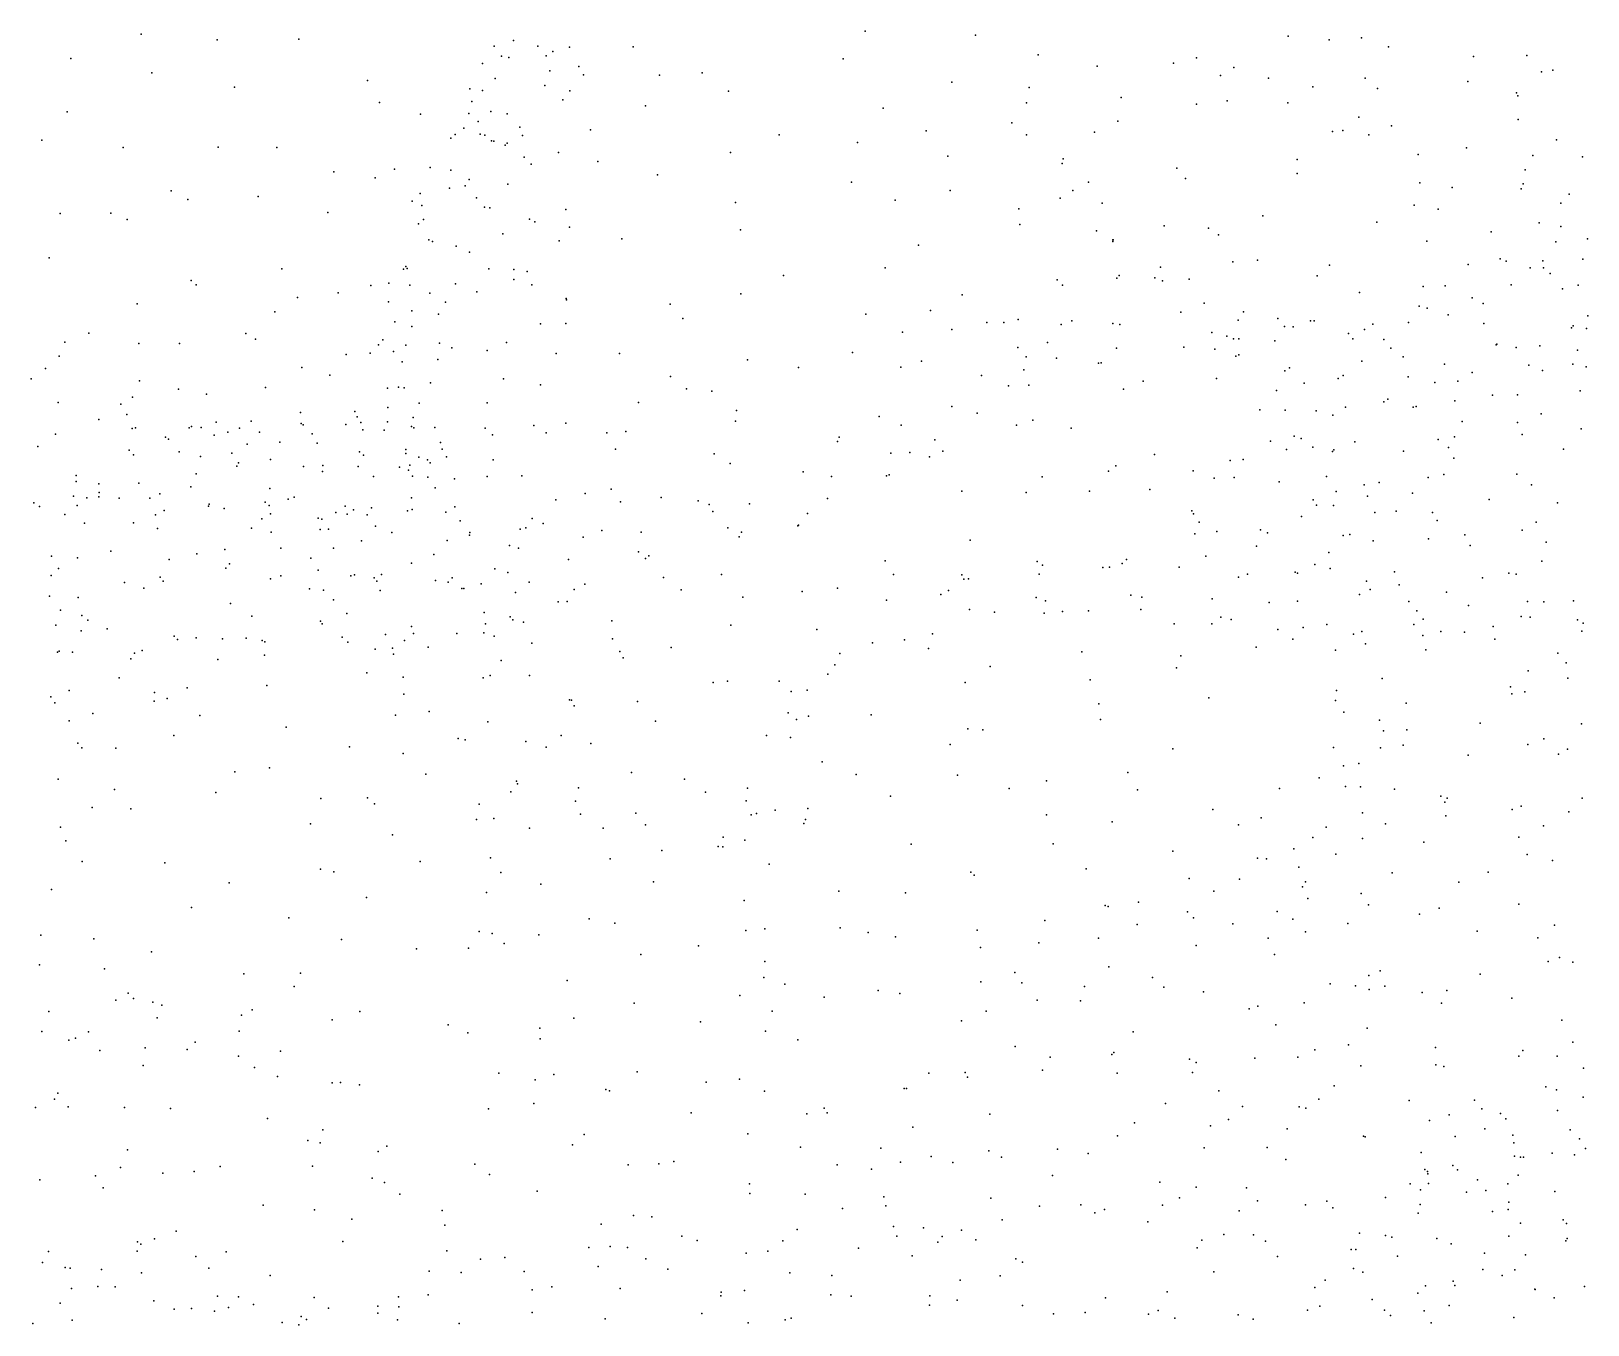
# Model space of a CAD drawing. Header units: metres. Extents: x -25 to 25, y -27.8 to 27.8.
# Drawn here: x -8.349 to -4.272, y 13.585 to 16.975 of the extents above; entities that cross this region are included whole.
import ezdxf

# ---------------------------------------------------------------- set-up
doc = ezdxf.new("R2010")
doc.units = ezdxf.units.M

msp = doc.modelspace()

# ---------------------------------------------------------------- linework, layer by layer
for p in [(-8.0606, 16.9663, 4.606), (-6.1643, 16.9746, 12.2489), (-5.8756, 16.9638, 4.5746), (-5.0568, 16.9617, 10.33), (-7.8616, 16.9519, 4.5699), (-7.6473, 16.9532, 7.5572), (-7.1363, 16.935, 8.5444), (-7.0859, 16.9504, 10.8312), (-7.0221, 16.9351, 11.5961), (-6.9821, 16.9213, 11.8901), (-6.9388, 16.9329, 12.039), (-6.7721, 16.9336, 12.435), (-4.9495, 16.9522, 9.5185), (-4.8649, 16.9568, 9.8946), (-4.794, 16.9337, 5.4353), (-8.2451, 16.9031, 7.3983), (-7.1666, 16.89, 8.0965), (-7.1172, 16.909, 11.0161), (-7.0977, 16.9055, 10.5581), (-7.0001, 16.9096, 10.2053), (-6.9144, 16.8821, 9.9011), (-6.2222, 16.9017, 12.4685), (-5.7114, 16.9122, 11.504), (-5.5566, 16.8824, 4.8916), (-5.3566, 16.8905, 10.9515), (-5.2965, 16.9046, 5.2128), (-5.1993, 16.8796, 9.022), (-4.5713, 16.9082, 8.8089), (-4.4318, 16.9105, 13.4709), (-8.0326, 16.865, 7.4062), (-7.4676, 16.8451, 7.591), (-7.1332, 16.8506, 9.0484), (-6.9906, 16.8707, 9.4043), (-6.9018, 16.8604, 9.6385), (-6.7029, 16.8592, 4.4386), (-6.591, 16.8657, 12.6081), (-5.9377, 16.8412, 12.212), (-5.2335, 16.8582, 8.8283), (-5.1078, 16.8511, 10.4615), (-4.8548, 16.8512, 10.1132), (-4.5865, 16.8423, 5.5753), (-4.3933, 16.8677, 14.5101), (-4.3632, 16.8721, 5.6585), (-7.8159, 16.8281, 7.4241), (-7.1995, 16.8235, 7.9074), (-7.1671, 16.8189, 10.9011), (-7.0037, 16.8321, 10.0593), (-6.9378, 16.818, 12.433), (-6.5226, 16.8175, 4.4221), (-5.7353, 16.8272, 4.627), (-5.4944, 16.8007, 11.2686), (-4.9922, 16.8288, 5.3825), (-4.8224, 16.8246, 9.6721), (-4.459, 16.8131, 14.3128), (-4.4555, 16.8047, 13.7318), (-8.2545, 16.7629, 7.2677), (-7.4367, 16.7879, 4.47), (-7.3292, 16.7571, 7.6674), (-7.2027, 16.7587, 11.5542), (-7.1946, 16.7902, 11.2737), (-7.1446, 16.7643, 8.474), (-7.1024, 16.7576, 10.1692), (-6.9564, 16.7942, 4.4415), (-6.7394, 16.7787, 12.656), (-6.1172, 16.7731, 4.4028), (-5.7418, 16.7871, 11.6879), (-5.2963, 16.7834, 10.8212), (-5.2161, 16.7917, 5.286), (-5.0573, 16.7871, 8.9239), (-7.2154, 16.7202, 10.5541), (-7.1784, 16.7378, 11.817), (-7.0687, 16.7229, 12.3319), (-5.7806, 16.7344, 12.037), (-5.503, 16.7389, 4.9662), (-4.8714, 16.749, 9.4165), (-4.7857, 16.7263, 10.0351), (-4.4541, 16.7432, 5.7043), (-8.3212, 16.6893, 4.6669), (-7.2495, 16.694, 10.9703), (-7.2386, 16.7034, 4.442), (-7.1725, 16.705, 11.9813), (-7.1604, 16.7022, 8.2342), (-7.143, 16.687, 12.1821), (-7.1369, 16.6867, 8.6429), (-7.1074, 16.6757, 10.0343), (-7.102, 16.6811, 9.0935), (-7.0615, 16.7015, 9.2515), (-6.8842, 16.7159, 12.6067), (-6.3897, 16.7031, 12.7542), (-6.1844, 16.6828, 12.685), (-6.0046, 16.7138, 12.5145), (-5.7419, 16.7033, 11.8506), (-5.5638, 16.7103, 11.4361), (-4.9407, 16.7118, 10.3441), (-4.9137, 16.714, 9.1104), (-4.8452, 16.7028, 5.4703), (-4.3539, 16.6896, 13.5774), (-8.1077, 16.6697, 4.6099), (-7.8586, 16.6708, 7.2821), (-7.7051, 16.6699, 7.3427), (-7.0573, 16.6448, 12.4967), (-6.9673, 16.6565, 9.68), (-6.5175, 16.6569, 4.4183), (-5.9478, 16.647, 4.4411), (-5.6461, 16.64, 11.6582), (-5.0332, 16.6385, 5.4221), (-4.716, 16.6512, 9.7237), (-4.5898, 16.669, 8.9047), (-4.4162, 16.649, 14.5321), (-4.2857, 16.6449, 14.8555), (-7.5563, 16.6058, 4.4978), (-7.3973, 16.613, 4.4585), (-7.3033, 16.6172, 11.552), (-7.2493, 16.6103, 10.361), (-7.0394, 16.6262, 9.8136), (-6.8645, 16.6334, 4.4522), (-6.708, 16.5985, 4.4612), (-5.6488, 16.6281, 4.6843), (-5.3481, 16.6154, 5.2422), (-5.0332, 16.602, 10.4767), (-4.4356, 16.6108, 13.9516), (-7.9822, 16.5559, 7.1489), (-7.4476, 16.5899, 7.4739), (-7.2527, 16.5634, 12.0402), (-7.2125, 16.5697, 7.799), (-7.2014, 16.5862, 10.1821), (-7.1003, 16.5735, 4.459), (-6.2004, 16.5786, 4.405), (-5.9421, 16.5574, 12.6003), (-5.6202, 16.557, 12.0276), (-5.5798, 16.5785, 4.8342), (-5.3255, 16.5888, 11.0271), (-4.7118, 16.577, 9.5189), (-4.6271, 16.5648, 9.0747), (-4.4464, 16.5617, 14.3098), (-4.4412, 16.5749, 5.8809), (-7.9386, 16.5333, 4.5746), (-7.7538, 16.5411, 7.2163), (-7.3506, 16.5289, 11.3791), (-7.3298, 16.5495, 11.1274), (-7.3252, 16.5174, 10.8191), (-7.1822, 16.5376, 7.9528), (-7.1614, 16.5132, 9.9952), (-6.504, 16.5255, 12.866), (-6.0862, 16.532, 12.7386), (-5.654, 16.5373, 12.2488), (-5.5435, 16.5243, 11.4749), (-4.7264, 16.5187, 5.6737), (-4.3426, 16.5241, 14.7308), (-4.3203, 16.5474, 5.9898), (-8.2726, 16.4968, 7.0469), (-8.1404, 16.4977, 4.6288), (-8.0971, 16.4807, 7.059), (-7.5715, 16.4994, 7.3248), (-7.3214, 16.481, 7.5753), (-7.1475, 16.5119, 8.5145), (-7.0438, 16.4817, 9.0697), (-7.03, 16.4747, 9.6683), (-6.9483, 16.5077, 12.7079), (-5.7618, 16.5086, 4.6131), (-5.1227, 16.4908, 10.5956), (-4.8243, 16.474, 10.2686), (-4.6638, 16.5078, 9.8772), (-4.399, 16.4721, 6.11), (-7.3345, 16.4698, 10.4852), (-7.1136, 16.4439, 8.7009), (-6.939, 16.4613, 4.4944), (-6.4907, 16.4536, 4.4721), (-5.7591, 16.4679, 12.4891), (-5.5589, 16.4513, 12.1471), (-5.381, 16.4645, 11.2098), (-5.2652, 16.4582, 10.8425), (-5.2388, 16.4408, 5.4636), (-4.5246, 16.4487, 9.3615), (-4.3424, 16.4629, 13.8128), (-7.3073, 16.428, 10.2538), (-7.2976, 16.4234, 12.1546), (-7.2355, 16.4114, 12.3443), (-7.201, 16.3952, 8.2162), (-6.9656, 16.4251, 9.2989), (-6.8015, 16.4307, 12.8434), (-6.0247, 16.4135, 4.4865), (-5.5161, 16.4279, 5.1236), (-5.5161, 16.4232, 11.6683), (-5.5152, 16.4274, 11.9162), (-4.6934, 16.4246, 5.7984), (-4.3556, 16.4226, 9.133), (-4.2728, 16.4304, 14.8685), (-8.3012, 16.3808, 6.9444), (-7.6919, 16.3516, 7.1062), (-7.374, 16.3506, 11.8455), (-7.3675, 16.3579, 10.9492), (-7.3636, 16.353, 10.6317), (-7.1501, 16.3522, 9.8606), (-7.0846, 16.3505, 8.8415), (-6.1121, 16.3542, 12.8995), (-5.3913, 16.3559, 11.3413), (-5.2012, 16.3702, 10.7179), (-5.1369, 16.3741, 5.5767), (-4.9482, 16.3617, 5.6821), (-4.5855, 16.3628, 9.745), (-4.5011, 16.3782, 9.5117), (-4.4857, 16.3718, 6.2812), (-4.423, 16.3548, 12.5064), (-4.3893, 16.3729, 12.729), (-4.3883, 16.3546, 12.8958), (-4.2852, 16.3769, 13.0273), (-7.9301, 16.3209, 6.9172), (-7.9167, 16.3102, 4.5841), (-7.4121, 16.3141, 11.549), (-7.3569, 16.3088, 10.3984), (-7.2374, 16.3122, 7.975), (-7.0847, 16.3236, 12.6708), (-7.0499, 16.3452, 4.5164), (-7.0378, 16.3096, 9.621), (-6.3781, 16.3344, 12.9982), (-5.662, 16.323, 12.5149), (-5.6475, 16.3087, 4.9447), (-5.5056, 16.3275, 12.319), (-5.4993, 16.3342, 5.3502), (-5.406, 16.3284, 11.8452), (-5.3857, 16.3206, 5.4927), (-5.3161, 16.3248, 11.1841), (-4.9806, 16.3334, 10.4522), (-4.4725, 16.3098, 12.3552), (-4.3705, 16.3393, 14.482), (-4.2971, 16.3092, 9.3099), (-7.6513, 16.2763, 4.5374), (-7.5448, 16.2891, 7.2167), (-7.4594, 16.3079, 4.5133), (-7.3049, 16.2883, 10.1499), (-7.1814, 16.2918, 12.5338), (-6.9478, 16.2745, 9.1917), (-6.9464, 16.2704, 9.3654), (-6.4899, 16.2867, 4.5556), (-5.9104, 16.2837, 4.6255), (-4.87, 16.2898, 10.3436), (-4.7032, 16.3055, 6.0211), (-4.6451, 16.3073, 9.9728), (-4.575, 16.2755, 12.5429), (-4.338, 16.2995, 14.048), (-8.071, 16.2597, 6.8261), (-7.7102, 16.2395, 6.9534), (-7.4132, 16.2655, 11.2752), (-7.352, 16.2421, 7.459), (-7.2822, 16.2332, 8.3185), (-7.2639, 16.2647, 7.6341), (-6.6756, 16.2589, 12.9965), (-6.163, 16.2329, 13.0921), (-5.9937, 16.2425, 12.9834), (-5.338, 16.2381, 11.4628), (-5.2765, 16.2623, 12.0138), (-5.1733, 16.2395, 5.7531), (-4.7132, 16.254, 6.197), (-4.693, 16.2488, 10.1167), (-4.6377, 16.2314, 12.7541), (-4.5456, 16.2607, 6.5252), (-4.2717, 16.2284, 13.9283), (-7.3965, 16.2132, 11.0902), (-7.3519, 16.2011, 12.2338), (-7.0151, 16.2081, 8.9604), (-6.9486, 16.2089, 12.8631), (-6.6416, 16.2217, 4.5884), (-5.9377, 16.1931, 13.1951), (-5.8456, 16.2114, 12.9337), (-5.8017, 16.2116, 4.8142), (-5.7634, 16.2189, 12.771), (-5.6508, 16.2064, 12.6429), (-5.6233, 16.216, 5.2417), (-5.5158, 16.2085, 5.602), (-5.4976, 16.2058, 12.5118), (-5.1874, 16.2173, 12.3202), (-5.084, 16.2216, 12.1871), (-5.066, 16.2008, 12.4886), (-5.0437, 16.1999, 11.9967), (-4.9981, 16.2156, 5.8879), (-4.9888, 16.2159, 12.3314), (-4.8567, 16.1929, 12.1284), (-4.8345, 16.2065, 12.5366), (-4.7413, 16.211, 12.2551), (-4.5443, 16.2083, 12.1328), (-4.3142, 16.1969, 14.2067), (-4.3101, 16.2023, 14.5745), (-4.2756, 16.1951, 9.5181), (-8.2604, 16.16, 13.1058), (-8.1976, 16.1832, 4.6795), (-8.0669, 16.156, 6.6977), (-7.9598, 16.156, 4.6138), (-7.7869, 16.1824, 6.7711), (-7.7612, 16.1678, 4.5661), (-7.4391, 16.1527, 7.2805), (-7.4279, 16.1655, 11.9184), (-7.3673, 16.1522, 10.4131), (-7.2794, 16.1572, 7.8585), (-7.1039, 16.159, 9.6973), (-6.0663, 16.1855, 13.284), (-5.765, 16.1454, 5.0427), (-5.6869, 16.1584, 12.9922), (-5.3298, 16.1462, 12.6578), (-5.2564, 16.185, 12.5207), (-5.2172, 16.1754, 11.6015), (-5.2002, 16.1682, 11.0494), (-5.1859, 16.1682, 10.841), (-5.0911, 16.1632, 11.7433), (-4.8985, 16.1825, 6.0516), (-4.8872, 16.1688, 12.7546), (-4.8061, 16.1666, 10.2568), (-4.5119, 16.1527, 11.9534), (-4.5098, 16.1542, 9.8502), (-4.4594, 16.146, 13.2326), (-4.3971, 16.1499, 9.7184), (-8.2757, 16.1231, 12.7715), (-7.5237, 16.1278, 7.1264), (-7.4612, 16.1311, 11.41), (-7.3998, 16.135, 12.0972), (-7.3768, 16.1081, 10.7987), (-7.2833, 16.1139, 8.6198), (-7.2472, 16.1447, 12.5451), (-7.1545, 16.1377, 8.7913), (-6.9735, 16.13, 4.5833), (-6.8079, 16.1303, 13.0212), (-6.4722, 16.1133, 13.3367), (-6.1972, 16.1329, 13.4451), (-6.0172, 16.1103, 4.7427), (-5.7432, 16.1217, 13.312), (-5.6631, 16.1178, 5.5351), (-5.5465, 16.1057, 12.9029), (-5.5061, 16.1444, 12.6981), (-5.2489, 16.141, 5.8857), (-5.1938, 16.123, 11.3229), (-5.186, 16.1264, 12.7243), (-4.8641, 16.1101, 6.278), (-4.7876, 16.1444, 11.9724), (-4.7552, 16.1214, 6.4612), (-4.2992, 16.1389, 4.2879), (-8.3116, 16.0904, 13.3294), (-7.6397, 16.0929, 6.7406), (-7.5667, 16.0735, 4.5474), (-7.1115, 16.0639, 8.935), (-6.6742, 16.07, 4.6832), (-6.3392, 16.0935, 13.5583), (-6.0713, 16.0939, 13.5517), (-5.8601, 16.0724, 13.5083), (-5.7492, 16.0873, 5.2973), (-5.5531, 16.1043, 5.8332), (-5.244, 16.0643, 6.044), (-5.0652, 16.085, 6.0863), (-5.0531, 16.0923, 11.5715), (-4.9254, 16.0647, 12.9829), (-4.9128, 16.0724, 10.3663), (-4.7427, 16.0686, 4.3166), (-4.6474, 16.1017, 13.1533), (-4.5745, 16.0805, 4.2241), (-4.4265, 16.0993, 4.3951), (-4.3906, 16.0854, 6.6162), (-4.3115, 16.1019, 4.5077), (-4.2761, 16.0948, 13.4913), (-8.3488, 16.0634, 12.5989), (-8.065, 16.0581, 13.258), (-7.9626, 16.0362, 12.9614), (-7.8892, 16.0239, 6.4523), (-7.735, 16.0409, 6.4845), (-7.4157, 16.0388, 12.2915), (-7.3869, 16.0417, 10.9883), (-7.3714, 16.0397, 7.994), (-7.3031, 16.0529, 10.0952), (-7.0146, 16.048, 9.5237), (-6.6325, 16.0376, 13.325), (-6.5664, 16.0311, 13.5565), (-5.7891, 16.0452, 5.6854), (-5.7354, 16.0473, 5.9434), (-5.4883, 16.0363, 13.107), (-5.4363, 16.0579, 6.0333), (-5.0874, 16.0331, 11.2519), (-5.0146, 16.052, 10.4815), (-4.6723, 16.0544, 10.0846), (-4.6126, 16.0578, 6.5492), (-4.2915, 16.032, 3.9195), (-8.2777, 16.0016, 12.4602), (-8.1135, 15.9971, 4.7083), (-8.0835, 16.0152, 12.6525), (-7.4147, 15.9883, 8.6721), (-7.3328, 15.9999, 4.5514), (-7.1546, 16.0007, 12.7695), (-6.7582, 16.002, 13.2259), (-5.9371, 15.9915, 13.6753), (-5.1306, 15.9823, 13.0424), (-4.9065, 15.9895, 11.534), (-4.8063, 16.0035, 4.5682), (-4.7956, 16.0102, 4.1186), (-4.7292, 15.9893, 11.7158), (-4.7214, 15.9914, 13.2561), (-4.62, 16.0056, 4.0221), (-4.5211, 16.021, 11.7763), (-4.4559, 16.0213, 4.0107), (-8.1714, 15.9573, 12.2787), (-8.0986, 15.9701, 12.4264), (-7.8639, 15.9505, 8.9935), (-7.7721, 15.9526, 8.8076), (-7.6434, 15.9758, 6.3773), (-7.642, 15.9467, 12.1811), (-7.6364, 15.9433, 9.112), (-7.5249, 15.9439, 8.9708), (-7.501, 15.978, 11.5232), (-7.4951, 15.9637, 6.6443), (-7.4851, 15.9489, 6.8639), (-7.4159, 15.9508, 11.165), (-7.3479, 15.9625, 12.5653), (-6.9484, 15.9475, 13.0385), (-6.5042, 15.9523, 13.903), (-6.5011, 15.9808, 4.7823), (-6.1277, 15.9652, 13.806), (-6.0701, 15.9419, 4.9478), (-5.8715, 15.9737, 5.2977), (-5.7681, 15.9424, 13.6555), (-5.7253, 15.9556, 6.126), (-5.0648, 15.9813, 10.8442), (-4.983, 15.98, 4.2612), (-4.94, 15.9688, 13.1504), (-4.6009, 15.952, 13.3736), (-4.4562, 15.9493, 9.8995), (-4.394, 15.9722, 11.658), (-8.2851, 15.919, 12.138), (-8.0843, 15.9334, 13.4862), (-8.0757, 15.9354, 12.045), (-7.9967, 15.9106, 9.1549), (-7.9892, 15.9054, 6.3905), (-7.9352, 15.9353, 8.8184), (-7.9287, 15.9386, 12.524), (-7.9033, 15.9362, 12.0357), (-7.869, 15.9158, 13.2588), (-7.834, 15.924, 9.2712), (-7.8027, 15.9343, 12.26), (-7.7505, 15.9238, 11.9689), (-7.6132, 15.9193, 12.3568), (-7.4804, 15.9296, 8.1452), (-7.4241, 15.9288, 6.4755), (-7.353, 15.9385, 9.002), (-7.3469, 15.9349, 7.7744), (-7.2912, 15.9358, 7.6168), (-7.1597, 15.9345, 9.7348), (-7.1407, 15.9167, 9.2071), (-7.0318, 15.9413, 9.3249), (-6.9995, 15.9221, 4.6631), (-6.8409, 15.9221, 4.7344), (-6.7915, 15.9258, 13.4838), (-6.2329, 15.9108, 4.9024), (-5.9818, 15.904, 5.6112), (-5.6253, 15.9341, 13.5754), (-5.0406, 15.9136, 10.6274), (-5.023, 15.9073, 4.0472), (-4.6637, 15.9043, 4.8189), (-4.6211, 15.912, 3.84), (-4.4442, 15.9178, 13.5018), (-4.2896, 15.9328, 13.6079), (-8.3314, 15.8866, 4.8041), (-8.092, 15.8769, 8.7803), (-8.0807, 15.8643, 11.8305), (-7.9611, 15.8725, 9.3596), (-7.9052, 15.8605, 8.5676), (-7.823, 15.8685, 11.8099), (-7.7828, 15.8925, 12.6604), (-7.6974, 15.8981, 12.5128), (-7.5993, 15.8952, 4.5945), (-7.4889, 15.872, 9.3786), (-7.4779, 15.8637, 12.5765), (-7.3674, 15.8677, 6.6336), (-7.3673, 15.8781, 10.8916), (-7.2767, 15.8972, 9.9892), (-7.2724, 15.8796, 12.7464), (-6.8184, 15.8791, 13.7773), (-6.5602, 15.8675, 4.8827), (-6.2365, 15.8992, 13.9659), (-6.0976, 15.8685, 5.893), (-6.0478, 15.8703, 5.1614), (-5.9612, 15.8743, 6.1144), (-5.4066, 15.8656, 13.525), (-5.103, 15.8999, 6.2764), (-5.0611, 15.8787, 4.6145), (-4.9919, 15.8847, 13.27), (-4.9404, 15.8735, 11.1397), (-4.9367, 15.8774, 4.7433), (-4.8824, 15.8982, 11.3379), (-4.7545, 15.8741, 13.3916), (-4.6363, 15.8839, 11.6056), (-4.3356, 15.8792, 3.7488), (-7.8105, 15.8345, 6.2555), (-7.8061, 15.8437, 9.5245), (-7.7216, 15.8519, 12.805), (-7.6352, 15.8336, 9.5408), (-7.5853, 15.8211, 8.2664), (-7.5851, 15.8369, 11.6028), (-7.4927, 15.8338, 11.3625), (-7.3844, 15.8326, 11.0428), (-7.3604, 15.8245, 6.9063), (-7.3568, 15.8374, 10.5427), (-7.333, 15.858, 10.2081), (-7.3108, 15.8512, 6.3859), (-7.3039, 15.844, 4.6079), (-7.261, 15.8597, 9.3684), (-7.1384, 15.8511, 12.8892), (-6.5182, 15.8421, 14.0755), (-6.3267, 15.82, 4.9985), (-5.996, 15.8596, 13.894), (-5.527, 15.8218, 6.218), (-5.5081, 15.8361, 13.6616), (-5.3053, 15.8227, 6.2433), (-5.2087, 15.85, 13.3377), (-5.1748, 15.8523, 4.3613), (-4.6229, 15.856, 10.0519), (-8.2312, 15.795, 11.791), (-8.2306, 15.8108, 8.9457), (-8.1713, 15.7883, 8.6383), (-8.0663, 15.7907, 4.7868), (-7.9302, 15.7803, 14.1155), (-7.9165, 15.8145, 13.5002), (-7.4519, 15.8076, 7.8898), (-7.35, 15.8082, 10.3644), (-7.3095, 15.8057, 6.2152), (-7.2404, 15.8017, 9.8637), (-7.1543, 15.8077, 6.4385), (-7.064, 15.8092, 6.2787), (-6.2524, 15.8075, 5.7675), (-6.1082, 15.8096, 14.0141), (-6.1019, 15.812, 5.4077), (-5.7011, 15.807, 6.2273), (-5.25, 15.803, 13.5068), (-5.1977, 15.8054, 4.1351), (-5.0799, 15.7936, 13.4585), (-4.9563, 15.8078, 10.3599), (-4.8578, 15.786, 13.5021), (-4.8179, 15.7919, 6.4078), (-4.6896, 15.805, 11.4419), (-4.6492, 15.8133, 13.4973), (-4.4581, 15.8139, 4.9522), (-4.4191, 15.7858, 13.6224), (-8.3414, 15.7391, 13.8031), (-8.238, 15.7563, 6.4672), (-8.2033, 15.7517, 14.0804), (-8.1719, 15.7542, 14.3794), (-8.1706, 15.7655, 13.8433), (-8.118, 15.7507, 9.5805), (-8.0382, 15.7508, 14.5035), (-8.0115, 15.7621, 13.8907), (-7.7361, 15.7406, 13.2758), (-7.7236, 15.7762, 14.1982), (-7.6756, 15.7484, 12.99), (-7.6596, 15.7539, 9.7431), (-7.353, 15.7523, 9.9832), (-7.2907, 15.7778, 7.0709), (-6.9749, 15.747, 6.0889), (-6.8974, 15.7634, 13.9153), (-6.8301, 15.7747, 4.8554), (-6.8052, 15.7411, 6.1952), (-6.699, 15.7527, 6.0414), (-6.6022, 15.7439, 5.0111), (-6.2629, 15.7501, 5.1977), (-5.911, 15.7689, 6.238), (-5.7425, 15.7659, 13.864), (-5.5768, 15.7696, 13.8017), (-5.4193, 15.774, 13.7944), (-4.9911, 15.7469, 10.5511), (-4.9307, 15.7682, 10.8244), (-4.8486, 15.7565, 10.2004), (-4.7312, 15.7637, 3.7158), (-4.5304, 15.7472, 11.45), (-4.3515, 15.7391, 9.8689), (-8.3273, 15.7293, 8.735), (-8.2602, 15.7081, 9.5332), (-8.2286, 15.7322, 4.8705), (-8.0227, 15.7076, 8.3878), (-8.0005, 15.719, 9.7603), (-7.8846, 15.7296, 4.7907), (-7.8823, 15.735, 11.6256), (-7.8431, 15.7237, 13.6408), (-7.7448, 15.6971, 8.27), (-7.7255, 15.7315, 13.9079), (-7.7219, 15.7101, 6.1406), (-7.597, 15.6989, 11.478), (-7.551, 15.7133, 14.4213), (-7.5266, 15.7299, 6.1407), (-7.5215, 15.7095, 14.044), (-7.5042, 15.7204, 14.2306), (-7.4685, 15.7072, 4.6809), (-7.4573, 15.7253, 11.2332), (-7.3629, 15.7174, 10.8236), (-7.3507, 15.7212, 7.6517), (-7.2625, 15.7146, 4.6923), (-7.2389, 15.7281, 6.7917), (-7.0363, 15.6976, 13.1298), (-6.5732, 15.7348, 5.9488), (-6.5638, 15.7163, 6.1231), (-6.4676, 15.736, 5.8078), (-6.3157, 15.7106, 5.5944), (-5.3092, 15.7175, 4.5982), (-5.3044, 15.71, 4.2175), (-5.0214, 15.7032, 13.9073), (-4.9824, 15.7327, 4.8926), (-4.9383, 15.7321, 6.3098), (-4.83, 15.7132, 11.0561), (-4.7734, 15.7168, 13.6164), (-4.6783, 15.7134, 5.0188), (-8.2091, 15.6859, 14.5821), (-8.0808, 15.6868, 6.2939), (-8.0175, 15.6719, 11.5819), (-7.7719, 15.6726, 14.6518), (-7.7199, 15.6615, 13.464), (-7.5914, 15.6691, 14.5703), (-7.5875, 15.6961, 8.1071), (-7.5697, 15.6696, 10.0116), (-7.447, 15.6775, 12.8053), (-7.4044, 15.6611, 14.3864), (-7.2255, 15.6913, 7.3366), (-7.1999, 15.6612, 7.1514), (-7.0679, 15.6696, 4.8186), (-7.0533, 15.6736, 6.627), (-7.008, 15.6847, 13.4617), (-6.8543, 15.6666, 5.8854), (-6.7512, 15.662, 14.1662), (-6.5244, 15.6735, 5.1608), (-6.4887, 15.6619, 5.5672), (-6.3404, 15.6788, 5.4015), (-6.3393, 15.6802, 14.2014), (-5.3014, 15.6573, 4.7682), (-5.2895, 15.6884, 14.0216), (-5.2436, 15.6638, 6.2169), (-5.1291, 15.6681, 4.8756), (-5.1106, 15.6603, 14.0351), (-4.6661, 15.6921, 11.276), (-4.4441, 15.6675, 11.3488), (-4.4072, 15.6881, 6.3952), (-7.8411, 15.6169, 6.0802), (-7.6949, 15.6202, 10.0977), (-7.5566, 15.6202, 10.2939), (-7.4833, 15.6395, 13.8874), (-7.2589, 15.6405, 6.0321), (-7.2006, 15.6542, 12.9416), (-7.0963, 15.6273, 13.8094), (-7.0726, 15.6204, 5.9168), (-6.9034, 15.6492, 6.5459), (-6.4943, 15.6496, 5.3377), (-5.8892, 15.6406, 14.0403), (-5.1395, 15.6251, 3.8443), (-4.9128, 15.6535, 10.698), (-4.8951, 15.6558, 3.7104), (-4.8338, 15.6393, 13.8587), (-4.6895, 15.6444, 3.6202), (-4.5941, 15.6548, 6.3511), (-4.58, 15.6272, 5.1047), (-4.3811, 15.6354, 3.5458), (-8.2956, 15.5992, 6.4386), (-8.2271, 15.5945, 11.5902), (-8.1397, 15.6123, 4.9616), (-7.987, 15.5903, 6.1531), (-7.9149, 15.6052, 10.0464), (-7.8297, 15.5791, 10.2183), (-7.6161, 15.5934, 6.0203), (-7.3528, 15.5804, 12.9046), (-7.2937, 15.6037, 7.4819), (-6.9411, 15.59, 5.0156), (-6.7577, 15.6103, 5.6142), (-6.7398, 15.5928, 6.54), (-6.731, 15.6001, 5.3111), (-6.1118, 15.587, 14.1701), (-5.7139, 15.5848, 14.0716), (-5.7, 15.5751, 4.8477), (-5.4918, 15.5797, 4.537), (-5.4803, 15.5907, 4.7837), (-5.2723, 15.5993, 4.9158), (-4.9869, 15.5776, 6.2172), (-4.9503, 15.6088, 14.0276), (-4.392, 15.5858, 5.1487), (-8.2964, 15.5484, 9.8412), (-8.2771, 15.5665, 8.3752), (-8.011, 15.544, 8.2357), (-7.8386, 15.5675, 11.4708), (-7.7219, 15.5395, 10.5591), (-7.6948, 15.5472, 11.4005), (-7.5972, 15.562, 14.7139), (-7.5114, 15.5473, 13.0159), (-7.5019, 15.5498, 11.1866), (-7.45, 15.5421, 4.8322), (-7.431, 15.5506, 11.0494), (-7.2896, 15.5351, 14.4504), (-7.2458, 15.5423, 13.8789), (-7.1348, 15.5656, 14.0023), (-7.1002, 15.556, 13.5318), (-6.6926, 15.5434, 14.2521), (-6.5404, 15.5506, 6.2676), (-6.0901, 15.5508, 6.0381), (-5.9116, 15.55, 5.0085), (-5.906, 15.5389, 6.0623), (-5.8937, 15.5396, 4.6825), (-5.7087, 15.5516, 5.2319), (-5.5416, 15.5691, 5.1311), (-5.5246, 15.5699, 6.1611), (-5.3421, 15.5703, 5.0798), (-5.1868, 15.5441, 14.2142), (-5.1632, 15.5515, 6.1297), (-5.0379, 15.5569, 5.0863), (-5.0322, 15.5543, 14.183), (-4.9466, 15.5668, 10.4066), (-4.778, 15.5583, 6.2126), (-4.5475, 15.5424, 6.2097), (-4.4791, 15.5541, 11.2113), (-4.4594, 15.5517, 9.9676), (-8.3006, 15.4942, 5.1041), (-8.1041, 15.5298, 14.8246), (-8.0533, 15.5151, 10.3463), (-8.003, 15.5335, 5.0285), (-7.6194, 15.5135, 13.2929), (-7.5831, 15.5096, 10.7179), (-7.4435, 15.5333, 10.8263), (-7.4348, 15.5088, 7.6776), (-7.2568, 15.5308, 4.8752), (-7.2206, 15.5145, 13.0122), (-7.2154, 15.5145, 5.8678), (-7.1705, 15.5265, 14.2431), (-7.0799, 15.5039, 13.3004), (-7.0446, 15.5309, 5.7668), (-6.9268, 15.5114, 6.7235), (-6.8988, 15.5258, 5.5729), (-6.6463, 15.5108, 6.3952), (-6.3294, 15.5062, 14.2858), (-6.2368, 15.5152, 5.9519), (-5.9661, 15.4987, 5.9212), (-5.9459, 15.5091, 5.1892), (-5.4685, 15.497, 14.2415), (-4.8701, 15.4983, 5.1928), (-4.8513, 15.5335, 3.6141), (-4.8416, 15.5121, 14.1104), (-4.7655, 15.5241, 10.8763), (-4.6421, 15.5046, 13.9833), (-8.2715, 15.4578, 6.2876), (-8.2253, 15.4911, 10.0956), (-7.8265, 15.4752, 10.6825), (-7.5569, 15.485, 13.5651), (-6.9684, 15.4792, 14.1818), (-6.9452, 15.4806, 5.4127), (-6.4848, 15.4915, 5.9913), (-6.1084, 15.4836, 4.9885), (-5.8909, 15.4596, 5.5154), (-5.7163, 15.4911, 4.4665), (-5.6924, 15.4822, 5.5533), (-5.6476, 15.4538, 14.2119), (-5.5798, 15.4559, 5.9755), (-5.4422, 15.4597, 4.1466), (-5.4397, 15.4913, 5.4955), (-5.2554, 15.487, 5.3908), (-5.1068, 15.4777, 5.2622), (-5.0323, 15.4814, 5.9917), (-4.7406, 15.4804, 5.9944), (-4.72, 15.4559, 5.3009), (-4.5839, 15.47, 5.983), (-4.4295, 15.4805, 6.0573), (-4.3871, 15.4793, 13.9975), (-4.3091, 15.4818, 11.1454), (-8.2838, 15.4185, 10.2218), (-8.216, 15.444, 8.2167), (-8.2006, 15.431, 5.2073), (-7.7709, 15.4422, 14.8862), (-7.5909, 15.4287, 14.8331), (-7.5867, 15.4221, 10.9188), (-7.522, 15.4492, 5.83), (-7.3522, 15.4151, 5.7066), (-7.1625, 15.4518, 14.3954), (-7.1587, 15.422, 7.0929), (-7.0939, 15.44, 5.1888), (-7.0868, 15.4324, 5.4832), (-7.059, 15.4257, 6.892), (-6.828, 15.43, 14.2642), (-6.5164, 15.4181, 14.3193), (-5.8259, 15.4522, 14.1446), (-5.6953, 15.4499, 5.7398), (-5.3555, 15.4221, 5.8318), (-5.2563, 15.4221, 5.696), (-5.2332, 15.439, 5.5421), (-5.2057, 15.4332, 5.8661), (-5.017, 15.4122, 5.7588), (-4.9555, 15.4201, 3.6317), (-4.7274, 15.4196, 5.7549), (-4.7031, 15.4344, 14.1321), (-4.5197, 15.4147, 3.4753), (-4.446, 15.4411, 5.4669), (-4.4227, 15.439, 5.8745), (-4.2992, 15.4324, 14.1461), (-4.2836, 15.4233, 5.5959), (-8.2177, 15.403, 14.8913), (-8.1495, 15.4083, 10.5242), (-7.9746, 15.3898, 5.8065), (-7.9651, 15.3806, 5.3996), (-7.9163, 15.3854, 10.7793), (-7.8475, 15.3824, 5.5707), (-7.7853, 15.3842, 10.8636), (-7.7434, 15.3782, 5.3577), (-7.7369, 15.375, 7.9768), (-7.5344, 15.3871, 5.6319), (-7.5193, 15.3741, 5.2715), (-7.4208, 15.3934, 14.753), (-7.371, 15.3784, 5.2059), (-7.3471, 15.3962, 13.6303), (-7.2336, 15.3964, 5.5878), (-7.1631, 15.3986, 5.3343), (-7.1361, 15.3898, 13.4633), (-7.0371, 15.3715, 14.3392), (-6.8266, 15.3825, 6.5174), (-6.2908, 15.4072, 5.7582), (-6.1449, 15.3719, 4.5103), (-6.0615, 15.3795, 5.5853), (-5.9885, 15.3959, 14.2087), (-5.0838, 15.4069, 14.3375), (-5.0444, 15.3817, 5.6003), (-4.8854, 15.3951, 5.3851), (-4.8637, 15.4019, 14.2646), (-4.704, 15.3913, 3.5096), (-4.6567, 15.4021, 10.8926), (-4.595, 15.3999, 5.5932), (-4.5157, 15.3816, 14.1379), (-4.2874, 15.4024, 9.8107), (-8.2794, 15.3475, 11.508), (-8.2756, 15.3505, 10.422), (-8.2403, 15.3476, 5.3598), (-8.0878, 15.33, 5.6723), (-8.0783, 15.3449, 8.0822), (-8.0581, 15.3522, 11.4247), (-7.7373, 15.3398, 11.0926), (-7.4481, 15.3554, 13.0946), (-7.4021, 15.3579, 5.4103), (-7.3999, 15.3426, 7.4919), (-7.3087, 15.3603, 7.3276), (-6.8067, 15.3491, 6.365), (-6.7981, 15.3327, 6.201), (-6.6726, 15.36, 5.9795), (-6.2309, 15.3441, 14.2987), (-5.9982, 15.3575, 4.393), (-5.5969, 15.3486, 4.1898), (-5.3374, 15.3383, 14.4096), (-5.1408, 15.3609, 3.7341), (-4.9328, 15.3531, 10.3021), (-4.854, 15.3691, 5.5909), (-4.6961, 15.3534, 10.0601), (-4.35, 15.345, 11.0255), (-7.8598, 15.3286, 11.2902), (-7.4695, 15.2931, 13.2808), (-7.118, 15.3254, 14.4865), (-6.262, 15.2902, 4.5899), (-6.2442, 15.3144, 5.5886), (-5.837, 15.3101, 4.2758), (-5.3494, 15.3064, 3.9054), (-4.4283, 15.299, -15.9232), (-4.3285, 15.3193, -15.6137), (-8.1181, 15.2801, 10.7742), (-7.9403, 15.2545, 15.003), (-7.7318, 15.26, 7.7982), (-7.3745, 15.2822, 13.513), (-7.1653, 15.2805, 13.1048), (-7.1462, 15.2865, 6.9683), (-7.0437, 15.2861, 6.7824), (-6.5627, 15.268, 14.3243), (-6.5246, 15.2719, 5.7253), (-6.3897, 15.2714, 5.6261), (-5.9026, 15.2677, 14.2891), (-5.5756, 15.2751, 14.4173), (-4.8106, 15.2785, 10.6287), (-4.4739, 15.2565, 9.9209), (-4.3242, 15.2793, 14.3114), (-8.2971, 15.2305, 5.613), (-8.2863, 15.2148, 8.0068), (-8.2496, 15.2474, 5.8298), (-8.027, 15.219, 11.3526), (-8.0254, 15.242, 7.9653), (-7.9929, 15.2265, 10.9534), (-7.3731, 15.2377, 14.8322), (-6.939, 15.2224, 6.4429), (-6.9333, 15.2217, 14.3282), (-6.7607, 15.2187, 5.8502), (-6.3579, 15.2446, 4.7524), (-6.3164, 15.248, 5.0557), (-5.5526, 15.2123, 4.0643), (-5.2642, 15.228, 14.5091), (-4.9325, 15.2212, 3.5738), (-4.9302, 15.2469, 14.4141), (-4.7475, 15.2136, -15.8124), (-4.4705, 15.2382, 10.8846), (-4.4365, 15.2434, -16.1535), (-8.2492, 15.168, 10.7915), (-8.1873, 15.1872, 11.4447), (-7.9071, 15.1814, 7.8412), (-7.3943, 15.1826, 7.2549), (-7.3066, 15.1925, 13.1514), (-6.9263, 15.2067, 6.1893), (-6.3664, 15.1885, 14.3277), (-6.3446, 15.1708, 5.4344), (-6.3133, 15.1797, 5.2811), (-6.1487, 15.1833, 14.3236), (-5.5478, 15.1711, 14.5462), (-4.9109, 15.1902, 10.1838), (-4.8173, 15.1698, -15.5036), (-7.975, 15.129, 11.1997), (-7.6812, 15.1508, 7.6011), (-7.1531, 15.1649, 6.863), (-6.961, 15.1288, 6.0596), (-6.7137, 15.1665, 14.3052), (-6.4231, 15.129, 4.9238), (-5.8958, 15.147, 4.1627), (-5.8561, 15.1437, 14.4764), (-4.8065, 15.1412, -16.0035), (-4.7457, 15.1443, -15.3076), (-4.5539, 15.1614, -15.2088), (-4.2884, 15.1595, 9.7618), (-8.2266, 15.1088, 14.9953), (-8.2164, 15.0967, 7.8849), (-8.127, 15.0964, 10.9796), (-7.5148, 15.0999, 7.3089), (-7.2304, 15.1217, 14.8178), (-7.212, 15.1176, 13.3359), (-7.0535, 15.1131, 6.5792), (-6.9995, 15.0983, 14.5472), (-6.8832, 15.1079, 5.8954), (-6.3604, 15.1241, 4.5218), (-5.9415, 15.1056, 14.6386), (-5.3587, 15.0941, 14.6643), (-4.9377, 15.0978, -15.7958), (-4.8147, 15.0971, 10.548), (-4.7557, 15.1035, 9.9965), (-4.4293, 15.1053, -16.5593), (-4.3874, 15.1206, 3.3813), (-4.3253, 15.0935, 10.8299), (-7.7244, 15.0448, 15.0641), (-7.3743, 15.0824, 14.9613), (-6.277, 15.0601, 14.3638), (-4.9121, 15.0497, 10.3685), (-4.8717, 15.0557, 3.5327), (-4.5851, 15.0779, 3.4475), (-4.3489, 15.0801, 14.4675), (-8.2778, 15.0148, 10.899), (-7.8152, 15.0339, 7.5756), (-7.3155, 15.0281, 6.9975), (-7.0773, 15.0095, 6.4292), (-6.776, 15.0326, 14.3564), (-6.6378, 15.0152, 5.5977), (-6.1884, 15.0268, 14.5762), (-5.9226, 15.025, 14.9138), (-5.6895, 15.0104, 4.0573), (-5.4769, 15.0323, 3.9427), (-4.9751, 15.0187, 10.1447), (-8.1305, 14.9876, 11.2933), (-7.8653, 14.9802, 15.0902), (-7.5903, 14.9643, 7.2438), (-7.468, 14.9661, 15.0727), (-7.0923, 14.9817, 14.9231), (-7.0749, 15.003, 6.2301), (-6.9149, 14.992, 14.6237), (-6.5827, 14.9808, 14.3366), (-6.4722, 14.9913, 5.4131), (-6.098, 14.9703, 14.9177), (-5.7876, 14.9901, 14.9839), (-5.4516, 14.987, 14.8821), (-5.0792, 14.9906, 14.6425), (-4.9068, 14.9959, -15.2625), (-4.8673, 14.9943, 9.9884), (-4.7779, 14.9886, 14.5209), (-4.6564, 14.9701, -15.042), (-4.6402, 14.9654, -16.6118), (-4.2868, 14.9652, 9.7646), (-8.1887, 14.9403, 11.0828), (-8.0875, 14.9367, 7.6956), (-7.4498, 14.9499, 7.0907), (-7.1753, 14.9492, 6.7502), (-6.9234, 14.9571, 5.8084), (-6.9102, 14.9235, 14.923), (-6.7654, 14.9256, 14.4895), (-6.4759, 14.9577, 4.9161), (-6.4493, 14.9246, 4.6186), (-6.4004, 14.9339, 14.4121), (-6.3148, 14.938, 14.612), (-5.254, 14.9354, 3.7492), (-4.8616, 14.9267, -16.412), (-4.6463, 14.9547, 10.6113), (-4.4701, 14.9349, -16.7671), (-4.4463, 14.9441, 3.3992), (-4.3212, 14.9288, 10.7438), (-8.2717, 14.8891, 11.4569), (-7.6173, 14.8978, 15.1342), (-7.1823, 14.9087, 15.1209), (-7.1367, 14.9119, 6.5995), (-7.0433, 14.8864, 5.9668), (-6.8509, 14.886, 15.0604), (-6.7395, 14.895, 14.8358), (-6.4633, 14.9211, 5.1091), (-6.325, 14.899, 4.39), (-6.3205, 14.9094, 14.775), (-5.6892, 14.9215, 15.0879), (-5.5174, 14.9032, 15.0518), (-5.187, 14.895, -15.7196), (-5.1276, 14.9131, -15.4795), (-4.9569, 14.8888, 10.259), (-4.8016, 14.8974, 10.4753), (-4.6439, 14.9184, 9.8596), (-4.388, 14.8926, -14.9451), (-8.2577, 14.8531, 14.9971), (-7.4027, 14.869, 15.1834), (-6.5365, 14.8632, 14.6381), (-6.4795, 14.855, 4.7678), (-6.0438, 14.8443, 15.1524), (-5.6719, 14.845, 4.0035), (-4.992, 14.8619, 3.6016), (-4.8623, 14.8596, -15.0274), (-4.7012, 14.85, 3.4794), (-4.4523, 14.8626, 10.6661), (-7.1453, 14.8091, 15.3296), (-6.8324, 14.806, 5.6823), (-6.6968, 14.8276, 15.1039), (-6.5491, 14.8388, 5.4302), (-6.5368, 14.8379, 14.8746), (-5.359, 14.826, 15.0597), (-5.1371, 14.808, -15.1989), (-5.1136, 14.8057, 14.8765), (-5.0418, 14.8326, 10.047), (-4.9316, 14.8182, 14.7102), (-4.4306, 14.8171, 14.554), (-4.3641, 14.8019, 9.811), (-8.2148, 14.7989, 11.317), (-7.9987, 14.7959, 7.4622), (-7.5911, 14.779, 7.0449), (-7.556, 14.7724, 15.2149), (-7.3296, 14.7994, 15.3069), (-7.1184, 14.7699, 6.1121), (-6.4159, 14.7924, 15.0579), (-5.8874, 14.7713, 15.302), (-5.8788, 14.7636, 4.097), (-5.5853, 14.7799, 15.2354), (-5.0284, 14.7841, -16.3734), (-4.7845, 14.7696, 14.6404), (-4.5332, 14.771, -16.9158), (-8.2951, 14.7256, 11.1018), (-7.83, 14.7432, 15.1724), (-7.014, 14.7398, 15.426), (-6.7185, 14.746, 5.5618), (-6.2332, 14.7217, 15.2133), (-5.3157, 14.7543, -15.4292), (-5.2509, 14.7214, -14.8512), (-5.1845, 14.7527, 3.7114), (-5.0193, 14.7328, -14.8598), (-5.0116, 14.7458, 10.2092), (-4.6097, 14.7446, 14.5684), (-7.9291, 14.6785, 7.2084), (-7.4707, 14.7051, 6.9369), (-7.1563, 14.7179, 6.5526), (-6.4813, 14.6967, 4.9797), (-6.0592, 14.7169, 15.3005), (-5.5355, 14.6837, 3.9271), (-5.5279, 14.681, -14.9777), (-5.4489, 14.6928, -15.2082), (-5.0051, 14.7019, 3.6241), (-4.8654, 14.7152, 3.5456), (-4.8458, 14.6854, 14.7587), (-4.4521, 14.6872, 10.5864), (-7.6743, 14.6513, 15.2624), (-6.8873, 14.6485, 15.509), (-6.82, 14.6377, 5.663), (-5.6939, 14.6445, 15.4207), (-5.3199, 14.667, -15.9936), (-5.3046, 14.6511, -14.6206), (-5.0853, 14.6678, -14.6442), (-5.0443, 14.6484, 15.0012), (-4.9, 14.6368, 10.33), (-4.713, 14.661, 9.828), (-4.6611, 14.6769, 10.5061), (-8.3234, 14.6057, 11.3332), (-8.1847, 14.5961, 7.5002), (-7.1753, 14.6153, 6.6795), (-7.141, 14.6102, 6.4198), (-7.0193, 14.6066, 5.9044), (-6.4767, 14.6185, 5.1671), (-6.4274, 14.623, 4.6834), (-6.2297, 14.6253, 4.3561), (-6.1566, 14.6127, 15.3741), (-6.0851, 14.6018, 4.2343), (-5.8708, 14.619, 15.4546), (-5.5534, 14.5986, -14.6194), (-5.4517, 14.6338, -15.6476), (-5.2014, 14.6357, 15.1585), (-5.1093, 14.598, 10.0546), (-5.0115, 14.6148, 9.8654), (-4.5612, 14.6162, -14.7326), (-4.4028, 14.5992, 3.4487), (-4.3588, 14.6319, -17.0907), (-8.0338, 14.5625, 7.1746), (-7.5359, 14.5944, 15.4299), (-7.3395, 14.5707, 6.771), (-7.2033, 14.5723, 15.6166), (-7.1103, 14.5844, 6.122), (-6.6006, 14.5784, 5.4466), (-5.8622, 14.574, 4.1136), (-5.7096, 14.5857, -14.7613), (-5.298, 14.5787, 15.2976), (-5.0927, 14.5554, -16.593), (-8.3269, 14.5285, 14.8936), (-8.1565, 14.5177, 7.3007), (-6.7516, 14.5551, 15.5619), (-6.4268, 14.5373, 15.4106), (-5.5267, 14.5232, 15.4647), (-4.3758, 14.5371, 10.5528), (-4.346, 14.5478, 14.6687), (-4.3113, 14.535, 9.8445), (-7.7917, 14.5044, 15.2933), (-7.6429, 14.5065, 6.8557), (-6.9452, 14.4872, 15.6839), (-6.4301, 14.4948, 4.8991), (-6.3748, 14.4777, 4.7071), (-5.8614, 14.4841, -14.9629), (-5.7723, 14.5086, 15.5496), (-5.7538, 14.4813, -15.2794), (-5.4117, 14.4955, 3.8841), (-4.9469, 14.4789, 15.0805), (-4.8457, 14.5007, 3.5783), (-4.8161, 14.5126, -14.4816), (-4.5534, 14.5043, 10.4846), (-8.1267, 14.4359, 7.167), (-8.0943, 14.4541, -13.5439), (-8.081, 14.4398, -13.775), (-7.6597, 14.4714, 15.4451), (-6.4929, 14.4483, 5.3136), (-6.2715, 14.4436, 4.5323), (-6.1308, 14.461, 15.5268), (-6.0735, 14.4532, 4.3012), (-5.7137, 14.4357, 4.0764), (-5.6001, 14.4344, -14.429), (-5.5904, 14.4714, 3.9828), (-5.3826, 14.4697, 15.4443), (-5.2787, 14.4577, -16.321), (-4.8806, 14.4737, -16.9479), (-4.8443, 14.4638, 10.3335), (-4.8031, 14.4728, 14.9172), (-4.7061, 14.456, -17.0828), (-4.6409, 14.4615, 14.7615), (-4.4712, 14.441, 14.7153), (-8.3022, 14.4059, -13.6558), (-8.0303, 14.4304, 7.0397), (-8.0068, 14.4228, 15.1304), (-7.7976, 14.3961, -13.6839), (-7.7697, 14.4108, 6.8435), (-7.4875, 14.4061, 15.641), (-6.7692, 14.4278, 15.6651), (-6.4079, 14.4073, 15.5308), (-5.8473, 14.4069, -14.6279), (-5.159, 14.4131, -14.3432), (-5.1357, 14.4198, 15.3184), (-5.0151, 14.4288, 9.8503), (-4.6546, 14.428, 3.5356), (-8.3208, 14.354, 7.5393), (-8.1985, 14.3525, 14.9585), (-8.0191, 14.3893, -13.3171), (-7.804, 14.3543, 15.3712), (-7.5606, 14.3843, 6.7761), (-7.2568, 14.3709, 15.7594), (-7.0164, 14.3623, 6.0616), (-6.9274, 14.3885, 5.8666), (-6.5957, 14.3794, 5.488), (-6.4251, 14.355, 5.1849), (-5.9125, 14.3813, -15.1475), (-5.4629, 14.3526, 3.9478), (-5.0887, 14.3709, 10.1711), (-4.8498, 14.3623, 9.8244), (-4.3396, 14.3833, 14.7938), (-8.2505, 14.3307, -13.9523), (-8.2326, 14.3362, -13.27), (-8.0499, 14.3111, -14.0346), (-7.9195, 14.3261, 6.8726), (-7.2051, 14.3501, 6.6943), (-7.0159, 14.3343, 15.796), (-6.3409, 14.3319, 4.899), (-5.7716, 14.3148, 15.6673), (-4.8989, 14.3186, -14.302), (-4.6705, 14.3114, -14.382), (-4.311, 14.3258, 14.9531), (-8.1685, 14.3037, 7.0942), (-7.9405, 14.3067, 15.2371), (-7.8054, 14.2887, -13.9673), (-7.6954, 14.3026, 6.7581), (-5.6802, 14.2862, 4.1151), (-5.5188, 14.2937, -16.094), (-5.5133, 14.2983, 15.6406), (-5.3152, 14.281, 15.5628), (-5.2979, 14.2728, -16.4446), (-5.1438, 14.2839, 15.4488), (-5.0311, 14.2864, -16.9281), (-4.9868, 14.3058, 3.7256), (-4.4524, 14.2891, 10.3517), (-4.4417, 14.3041, 9.884), (-4.3523, 14.2893, 3.5357), (-8.0552, 14.2645, 15.0893), (-7.7636, 14.2596, -13.2597), (-7.7036, 14.2359, 15.5448), (-7.1238, 14.2445, 6.6172), (-6.9798, 14.2407, 6.1564), (-6.7617, 14.2479, 5.7473), (-5.9973, 14.2442, -14.7055), (-5.9023, 14.2466, 4.2995), (-5.8965, 14.2339, -15.3872), (-5.6997, 14.2522, -15.8063), (-5.5049, 14.2444, -14.2518), (-5.307, 14.2463, 3.9297), (-4.8662, 14.2638, 15.1862), (-4.6696, 14.2668, 3.6196), (-4.6493, 14.262, 10.3336), (-4.283, 14.2578, 15.1466), (-8.2792, 14.1924, 7.2994), (-7.5607, 14.2188, -13.6655), (-7.5389, 14.2203, 6.7175), (-7.4888, 14.2138, 15.728), (-7.0291, 14.2273, 6.313), (-6.8438, 14.2018, 15.8157), (-6.8344, 14.1987, 5.8995), (-6.5805, 14.2214, 5.5668), (-6.4939, 14.229, 15.6788), (-6.4279, 14.1975, 5.3704), (-6.0623, 14.2046, 15.7222), (-6.0559, 14.2046, 4.4907), (-5.2382, 14.1987, 10.1161), (-4.936, 14.2113, 15.3472), (-4.3819, 14.2087, 17.0233), (-4.3535, 14.2007, 16.8645), (-8.3375, 14.1544, -14.1808), (-8.2875, 14.1763, 14.7835), (-8.2516, 14.156, -13.0489), (-8.104, 14.1542, 6.9815), (-7.9838, 14.1524, 6.8687), (-7.1508, 14.1511, 15.8551), (-7.0318, 14.1647, 6.4739), (-6.2718, 14.153, 5.0262), (-5.378, 14.1651, 15.6828), (-5.1759, 14.1572, -16.7641), (-5.0282, 14.1566, 9.8381), (-5.0101, 14.1532, 3.8486), (-4.9767, 14.1763, 10.2009), (-4.7401, 14.1727, 15.129), (-4.5686, 14.1738, 10.2179), (-4.5495, 14.1508, 10.0486), (-4.2837, 14.1816, 16.7084), (-7.7296, 14.1254, 6.7349), (-6.6205, 14.1405, 15.7833), (-6.3172, 14.1384, 5.1953), (-6.2636, 14.1404, 15.7443), (-5.8382, 14.1368, 15.7851), (-5.4591, 14.1143, 4.0849), (-5.2131, 14.1233, 9.9373), (-4.6863, 14.1206, 9.8869), (-4.6346, 14.1352, 15.0138), (-4.5004, 14.1388, 3.6734), (-4.4863, 14.1248, 16.8832), (-4.3508, 14.1467, 17.3637), (-7.6237, 14.068, -14.0747), (-7.5849, 14.0964, 15.687), (-6.9001, 14.0837, 6.2012), (-6.4717, 14.0853, 15.7864), (-6.0394, 14.1029, -15.211), (-5.5034, 14.0806, 15.7854), (-5.2602, 14.1067, 3.9785), (-5.0596, 14.0987, -14.1609), (-4.8593, 14.0796, 15.4054), (-4.8546, 14.0778, 9.8488), (-4.6192, 14.0783, 3.752), (-4.5419, 14.0985, 17.0879), (-4.4686, 14.0825, 16.7108), (-4.3182, 14.0965, 15.2377), (-4.2939, 14.0722, 16.5356), (-8.096, 14.0437, 14.9781), (-7.5922, 14.0624, -13.1957), (-7.4403, 14.0396, 15.7881), (-7.4172, 14.0534, -13.5873), (-6.9313, 14.057, 15.868), (-6.3339, 14.0507, 5.3687), (-6.1238, 14.0483, 4.8443), (-5.9917, 14.0264, 4.6465), (-5.8402, 14.0411, -15.753), (-5.661, 14.0457, -14.1483), (-5.5803, 14.0343, 4.2208), (-5.2769, 14.0492, 15.7422), (-5.1113, 14.0497, 3.9663), (-4.7083, 14.0368, 10.1139), (-4.4655, 14.0619, 15.0461), (-4.4642, 14.0272, -13.6307), (-4.3656, 14.035, -13.3668), (-4.3069, 14.0309, 17.5838), (-4.2776, 14.0472, 3.7563), (-8.1151, 13.9977, -14.3692), (-7.9221, 13.9871, 6.824), (-7.8538, 13.9998, 15.3731), (-7.6117, 14.001, 6.706), (-7.1869, 14.0064, 6.6575), (-6.7853, 14.0048, 6.0851), (-6.7046, 14.0068, 15.845), (-6.6656, 14.0135, 5.9042), (-6.238, 14.0043, 15.8717), (-6.1476, 13.9934, 5.0012), (-6.0717, 14.0116, -14.6548), (-5.9352, 14.0105, 15.865), (-5.8072, 14.0246, 4.4164), (-5.0623, 14.0186, 15.7039), (-4.6984, 13.9918, 3.8937), (-4.6919, 13.987, -17.2318), (-4.6255, 14.0025, 17.3104), (-4.6129, 13.9912, 16.6916), (-4.4479, 14.0246, -17.3383), (-4.4401, 14.0244, 3.7832), (-8.3256, 13.965, 7.3075), (-8.1803, 13.9752, -12.902), (-8.1599, 13.9441, 14.8283), (-8.0039, 13.9827, 15.1142), (-7.4554, 13.9697, -13.9475), (-7.4236, 13.9581, -13.3485), (-7.1481, 13.9789, 15.8686), (-6.4673, 13.9546, 5.7222), (-5.6741, 13.9768, 4.3363), (-5.3929, 13.959, 15.845), (-5.2976, 13.9455, 10.1137), (-5.166, 13.9441, 9.8667), (-4.7367, 13.9545, 17.1209), (-4.6906, 13.9812, 16.8588), (-4.6893, 13.9554, 15.3812), (-4.5606, 13.9654, 17.463), (-4.481, 13.9547, 16.4986), (-4.454, 13.9774, -13.9322), (-7.3829, 13.9272, 6.6888), (-7.0236, 13.935, 6.5164), (-6.4662, 13.929, 15.9096), (-6.3216, 13.9278, 5.5354), (-6.1152, 13.9207, -14.9302), (-5.8352, 13.9172, -14.0404), (-5.3416, 13.918, -14.0008), (-5.1373, 13.91, -16.8547), (-4.9555, 13.9095, 10.15), (-4.8018, 13.9184, -14.1233), (-4.7104, 13.9393, -13.527), (-4.5899, 13.9329, 15.2112), (-4.5391, 13.9372, -14.2401), (-4.4788, 13.9063, -13.0419), (-4.358, 13.9343, 15.2234), (-7.7415, 13.8987, -12.9795), (-7.6066, 13.8866, 15.6549), (-7.5089, 13.8624, -14.1206), (-7.2719, 13.8844, -13.5404), (-6.7715, 13.8717, -13.7917), (-6.7236, 13.8678, 6.1938), (-6.2242, 13.8897, 5.41), (-6.1104, 13.8966, 5.1461), (-5.7076, 13.8964, 15.8978), (-5.5992, 13.8998, -13.919), (-5.5633, 13.8783, -16.2758), (-5.5379, 13.8874, 15.8923), (-5.3861, 13.8988, 4.2255), (-5.1852, 13.8842, 15.8676), (-5.0116, 13.8995, 4.0968), (-4.9394, 13.8917, 15.7838), (-4.7164, 13.878, 4.0875), (-4.7113, 13.9009, -13.7737), (-4.5213, 13.8822, 4.0388), (-4.4802, 13.8878, 17.625), (-7.9691, 13.8309, -14.4841), (-7.2653, 13.8462, -13.8618), (-6.8556, 13.8493, -13.5009), (-6.3424, 13.8349, 5.7199), (-6.0903, 13.8426, -14.0345), (-6.0117, 13.8396, -15.4725), (-5.9121, 13.8332, 4.8539), (-5.8054, 13.86, 4.6243), (-5.4245, 13.8554, -16.4347), (-5.2247, 13.8222, 4.2236), (-4.8697, 13.8256, 17.1225), (-4.4484, 13.8516, 16.3637), (-4.3361, 13.8603, -12.8557), (-4.3273, 13.8503, 4.0609), (-8.0699, 13.8026, -12.7995), (-8.0615, 13.7964, 6.9724), (-8.0261, 13.8108, 14.9595), (-7.5328, 13.8035, 6.7093), (-6.8882, 13.7876, -15.6699), (-6.8322, 13.7906, 15.8933), (-6.7865, 13.7876, -15.4018), (-6.6447, 13.8177, -14.0161), (-6.6048, 13.8063, 6.0724), (-6.3799, 13.8053, -13.9869), (-6.1817, 13.786, 5.545), (-6.0812, 13.8175, -13.8201), (-5.9739, 13.8015, 5.076), (-5.963, 13.817, 15.9941), (-5.8749, 13.8079, -13.7306), (-5.2946, 13.7873, -13.7271), (-5.2823, 13.8066, -16.6139), (-5.1474, 13.8207, 10.0185), (-5.1164, 13.8045, -13.8757), (-4.8915, 13.7825, -12.9486), (-4.8794, 13.7824, 16.8275), (-4.802, 13.8196, 17.3908), (-4.785, 13.8148, 16.6697), (-4.6671, 13.8116, 15.6283), (-4.6295, 13.7972, -12.7586), (-4.4784, 13.8176, 15.2739), (-4.3291, 13.8056, 16.2664), (-4.326, 13.8114, 15.3363), (-8.3189, 13.7485, 4.9199), (-8.3031, 13.7775, 7.2634), (-8.0712, 13.7781, 4.773), (-7.9172, 13.7646, 6.8899), (-7.8383, 13.7765, 15.3), (-7.2599, 13.7795, 15.8278), (-7.1721, 13.7574, -15.3875), (-7.1082, 13.7615, 15.8687), (-6.7392, 13.758, -13.2829), (-6.4758, 13.7727, -13.4317), (-6.4196, 13.7783, 16.0346), (-6.0414, 13.7657, 5.309), (-5.77, 13.7581, 4.7555), (-5.7524, 13.7491, -16.0783), (-5.0844, 13.764, 4.2622), (-4.7702, 13.7655, 4.2421), (-4.5423, 13.7729, -12.5522), (-4.4353, 13.7685, -17.4731), (-8.2593, 13.7356, 4.6366), (-8.2463, 13.7339, 14.451), (-8.1643, 13.7306, 7.0972), (-8.0596, 13.7218, 5.0393), (-7.8838, 13.7335, 4.8391), (-7.7225, 13.7142, 15.4513), (-7.3062, 13.7255, -14.0936), (-7.2229, 13.7222, 6.5969), (-7.0572, 13.7251, -15.7925), (-6.8638, 13.7382, -14.1281), (-6.681, 13.7308, 15.9887), (-6.3621, 13.7211, 5.9405), (-6.2514, 13.7141, 16.0961), (-5.9154, 13.7022, 5.2432), (-5.8112, 13.7136, 4.9508), (-5.2509, 13.724, 4.3436), (-4.9599, 13.7023, 16.9316), (-4.8855, 13.7328, -17.1548), (-4.8612, 13.7229, -12.6785), (-4.6242, 13.6992, 15.7356), (-4.5469, 13.7301, 15.5612), (-4.4959, 13.7144, -11.949), (-4.4633, 13.729, 17.7862), (-8.243, 13.6806, -14.634), (-8.1737, 13.6858, 5.1873), (-8.1285, 13.6851, 14.6069), (-7.861, 13.6606, -12.7987), (-7.806, 13.6588, 5.0036), (-7.3865, 13.6588, 15.7279), (-7.3089, 13.6642, -13.134), (-7.0369, 13.6769, 6.4552), (-6.9851, 13.6852, -15.0893), (-6.8064, 13.6804, 6.2828), (-6.5427, 13.6608, 6.1316), (-6.5414, 13.6704, 16.085), (-6.4802, 13.6754, -14.2844), (-6.254, 13.6634, -13.4445), (-6.2014, 13.6603, -15.0117), (-5.9949, 13.6615, -15.5943), (-5.3738, 13.6719, 4.4775), (-4.9869, 13.6833, 15.9892), (-4.7171, 13.668, 15.858), (-4.697, 13.6875, -12.2694), (-4.6201, 13.688, 17.7331), (-4.411, 13.679, 15.3898), (-4.41, 13.6782, 4.2951), (-4.2808, 13.6854, -17.8738), (-8.2725, 13.6423, 5.3855), (-8.0277, 13.6477, -14.6677), (-7.9746, 13.6264, 4.3863), (-7.9287, 13.6276, 5.1631), (-7.8689, 13.6208, 6.9293), (-7.8319, 13.6306, -14.9608), (-7.7661, 13.6381, -14.6897), (-7.6073, 13.6569, -12.9687), (-7.57, 13.6285, -14.5626), (-7.4406, 13.6337, -15.3984), (-7.3854, 13.6327, -14.2904), (-7.037, 13.6178, -13.0876), (-5.9957, 13.6364, 5.5982), (-5.9235, 13.6502, 16.0916), (-5.7527, 13.6357, 5.164), (-5.588, 13.6176, 4.7769), (-5.5352, 13.6559, 4.6325), (-5.3967, 13.6225, 16.0506), (-5.0056, 13.6237, 4.4576), (-4.9736, 13.6338, 16.7629), (-4.8365, 13.6514, 4.4269), (-4.8039, 13.6239, 16.4614), (-4.7003, 13.6218, 16.3445), (-4.6352, 13.6357, 4.4224), (-4.3597, 13.6562, -18.3095), (-8.3447, 13.5886, 4.4036), (-8.2414, 13.5975, 14.3069), (-7.6911, 13.5909, -15.3353), (-7.6476, 13.5851, 6.8326), (-7.6414, 13.6068, 4.8465), (-7.6274, 13.5995, 4.6799), (-7.4407, 13.6155, -14.8016), (-7.3891, 13.5987, 6.6938), (-7.2277, 13.589, -14.7217), (-6.8455, 13.6011, -14.9134), (-6.5921, 13.6145, -15.1009), (-6.4709, 13.5904, -15.7825), (-6.3744, 13.598, -15.4388), (-6.3581, 13.603, -14.5192), (-5.6708, 13.6137, 16.0622), (-5.4222, 13.6135, -13.3504), (-5.3534, 13.6026, -16.5453), (-5.1878, 13.6112, -12.8985), (-5.1482, 13.5998, -12.6613), (-4.7889, 13.6099, -12.0508), (-4.6825, 13.5907, -11.8646), (-4.4656, 13.6043, -18.0543)]:
    msp.add_point(p)

doc.saveas('drawing.dxf')
